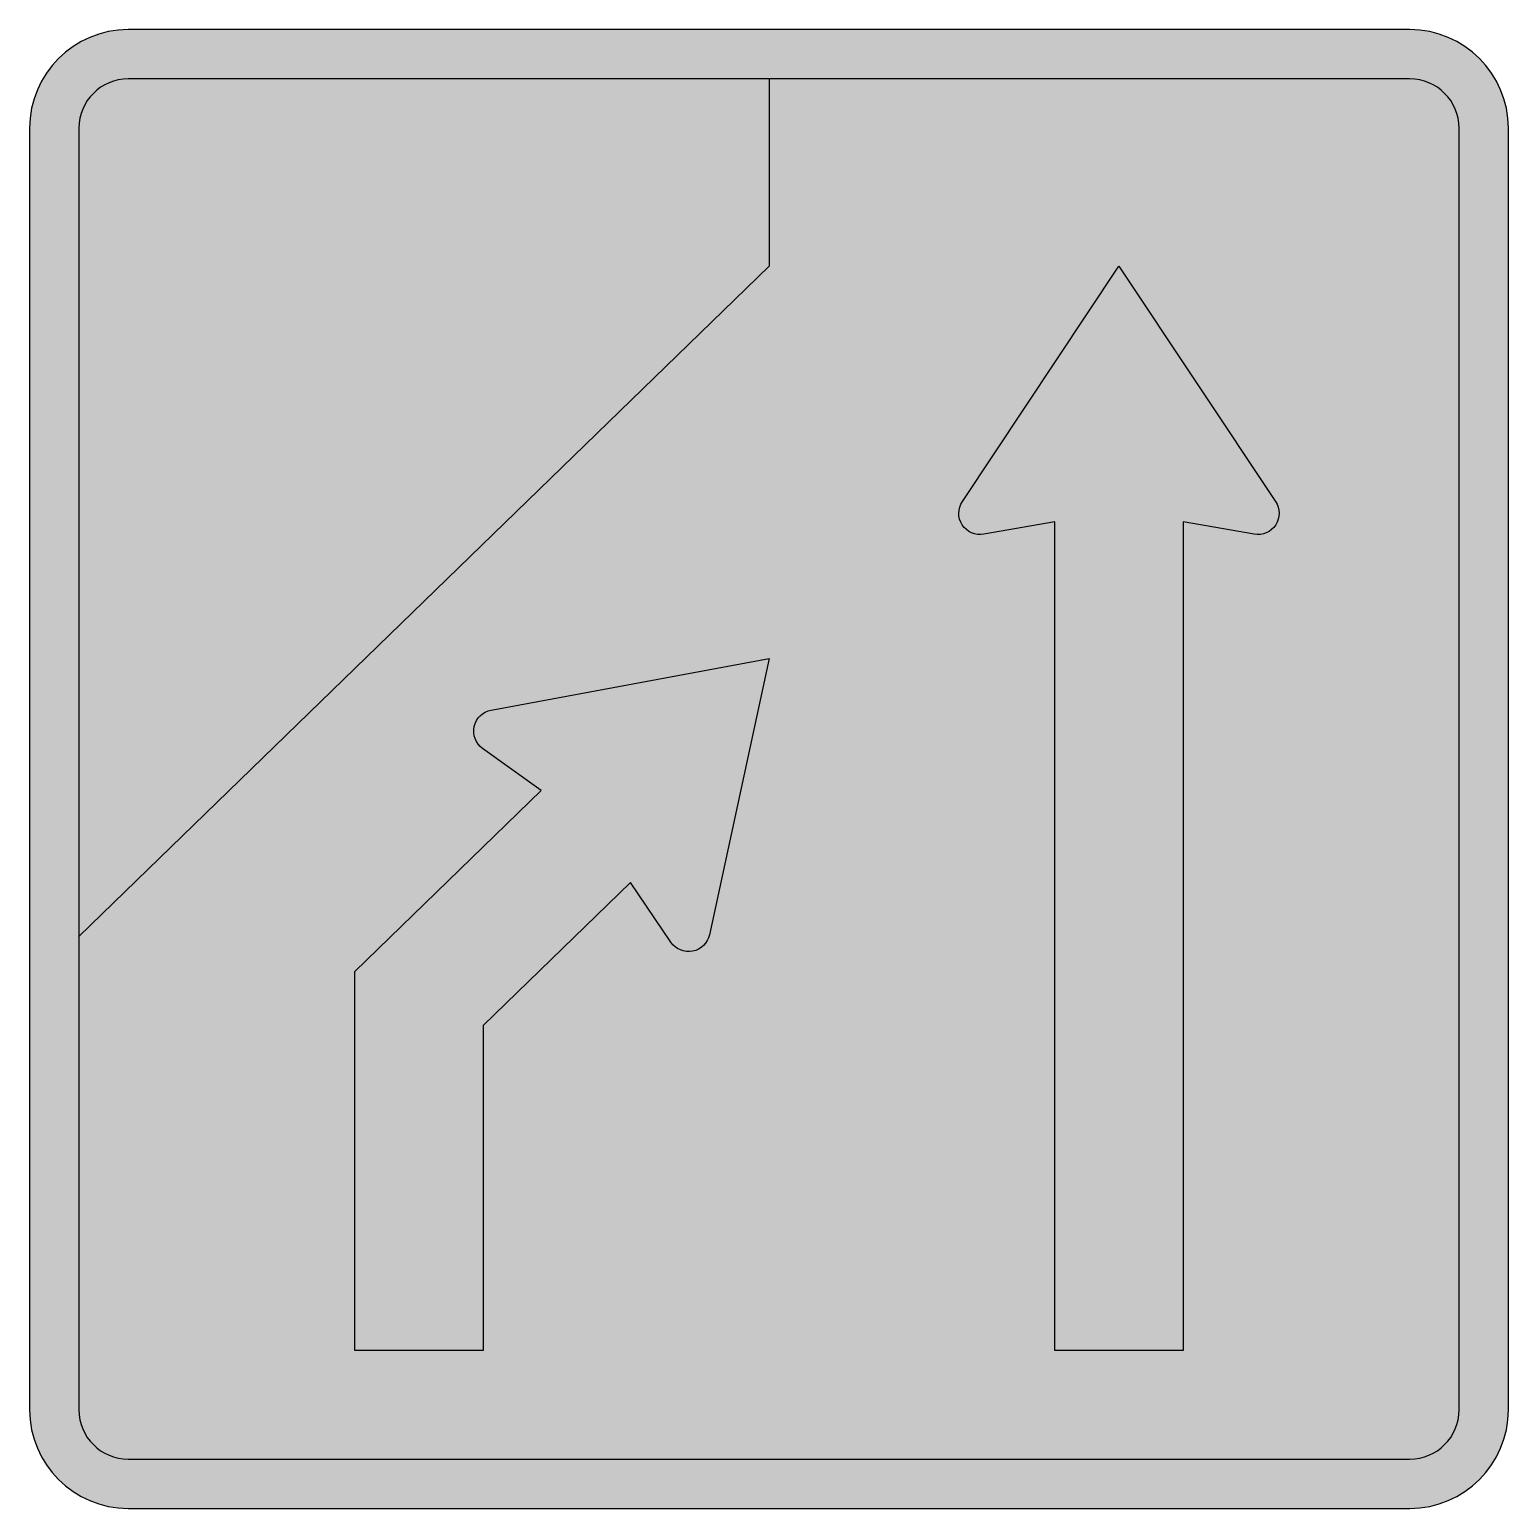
# Model space of a CAD drawing. Header units: millimetres. Extents: x -375 to 375, y -375 to 375.
import ezdxf

# ---------------------------------------------------------------- set-up
doc = ezdxf.new("R2010")
doc.units = ezdxf.units.MM
doc.header["$LTSCALE"] = 10
doc.header["$MEASUREMENT"] = 0
doc.layers.get('0').update_dxf_attribs({"linetype": 'CONTINUOUS'})

msp = doc.modelspace()

# ---------------------------------------------------------------- hatches: boundary and pattern name
h = msp.add_hatch(color=7)
h.dxf.hatch_style = 1
edge = h.paths.add_edge_path(flags=16)
edge.add_line((-325, -350), (325, -350))
edge.add_arc((325, -325), 25, 270, 360)
edge.add_line((350, -325), (350, 325))
edge.add_arc((325, 325), 25, 0, 90)
edge.add_line((325, 350), (-325, 350))
edge.add_arc((-325, 325), 25, 90, 180)
edge.add_line((-350, 325), (-350, -325))
edge.add_arc((-325, -325), 25, 180, 270)
edge = h.paths.add_edge_path()
edge.add_line((-325, -375), (325, -375))
edge.add_arc((325, -325), 50, 270, 360)
edge.add_line((375, -325), (375, 325))
edge.add_arc((325, 325), 50, 0, 90)
edge.add_line((325, 375), (-325, 375))
edge.add_arc((-325, 325), 50, 90, 180)
edge.add_line((-375, 325), (-375, -325))
edge.add_arc((-325, -325), 50, 180, 270)
h = msp.add_hatch(color=32)
h.dxf.hatch_style = 1
h.paths.add_polyline_path([(0, 255), (0, 350), (-325, 350, 0.4142135623730951), (-350, 325), (-350, -85)])
h = msp.add_hatch(color=255)
h.dxf.hatch_style = 1
h.paths.add_polyline_path([(325, 350), (0, 350), (0, 255), (-349.9999999999999, -85), (-350, -325, 0.4142135623730951), (-325, -350), (325, -350, 0.4142135623730951), (350, -325), (350, 325, 0.4142135623730951)])
h.paths.add_polyline_path([(177.5, 255), (256.9337172291385, 135.7129757563663, -0.6597529984247531), (246.0354780754781, 119.0397342570096), (210.0000000000957, 125.3937613043304), (210, -295.0000000568397), (145, -295), (145.0000000000548, 125.3937613043112), (108.9645219247288, 119.0397342568007, -0.6597529984260957), (98.06628277099327, 135.712975756145)], flags=16)
h.paths.add_polyline_path([(0, 56.03617000509058), (-30.21384588101589, -84.05748831968248, -0.659752998424716), (-49.76695524654014, -87.85808207409428), (-70.31834790858107, -57.58318158719561), (-144.9999999999624, -130.1310721902518), (-145, -295.0000000568397), (-210.0000000000001, -295), (-209.9999999999749, -102.6537306566489), (-115.609417385679, -10.96002183133288), (-145.2760352207519, 10.46008848740888, -0.6597529984260623), (-140.9103999071738, 29.89484670706008)], flags=16)
h = msp.add_hatch(color=7)
h.dxf.hatch_style = 1
edge = h.paths.add_edge_path()
edge.add_line((177.5, 255), (256.9337172290759, 135.7129757562955))
edge.add_arc((247.9166666668243, 129.7084849146048), 10.83333333328892, -99.99999999990672, 33.65980824438469, ccw=False)
edge.add_line((246.0354780754576, 119.0397342570132), (210.0000000000957, 125.3937613043304))
edge.add_line((210.0000000000957, 125.3937613043304), (210, -295))
edge.add_line((210, -295), (145, -295))
edge.add_line((145, -295), (145.0000000000548, 125.3937613043112))
edge.add_line((145.0000000000548, 125.3937613043112), (108.9645219247129, 119.0397342568566))
edge.add_arc((107.0833333333297, 129.7084849144944), 10.83333333333732, 146.3401917556592, 279.99999999995055, ccw=False)
edge.add_line((98.06628277103323, 135.712975756205), (177.5, 255))
h = msp.add_hatch(color=7)
h.dxf.hatch_style = 1
edge = h.paths.add_edge_path()
edge.add_arc((-138.9343456343954, 19.24325900275807), 10.83333333334678, 100.5098762690618, 234.1696845133508, ccw=False)
edge.add_line((-140.9103999071031, 29.89484670707316), (0, 56.03617000509057))
edge.add_line((0, 56.03617000509057), (-30.21384588101695, -84.05748831968735))
edge.add_arc((-40.80369510041971, -81.77358713497277), 10.83333333333863, 214.1696845137483, 347.82949275804134, ccw=False)
edge.add_line((-49.76695524655247, -87.8580820740761), (-70.31834790858102, -57.58318158719554))
edge.add_line((-70.31834790858102, -57.58318158719554), (-144.9999999999625, -130.1310721902518))
edge.add_line((-144.9999999999625, -130.1310721902518), (-145, -295.0000000568397))
edge.add_line((-145, -295.0000000568397), (-210, -295))
edge.add_line((-210, -295), (-209.9999999999749, -102.6537306566489))
edge.add_line((-209.9999999999749, -102.6537306566489), (-115.6094173856789, -10.96002183133288))
edge.add_line((-115.6094173856789, -10.96002183133288), (-145.2760352208301, 10.46008848746527))

# ---------------------------------------------------------------- linework, layer by layer
at = {"color": 32}
for p, q in [((0, 350), (0, 255)), ((0, 255), (-350, -85))]:
    msp.add_line(p, q, dxfattribs=at)
at = {"color": 7}
msp.add_line((210, -295.0000000000001), (145, -295.0000000000001), dxfattribs=at)
for points in [[(-325, -375), (325, -375, 0.414213562373095), (375, -325), (375, 325, 0.414213562373095), (325, 375), (-325, 375, 0.414213562373095), (-375, 325), (-375, -325, 0.414213562373095)], [(177.5, 255), (256.9337172291414, 135.7129757563619, -0.6597529984252674), (246.0354780754576, 119.0397342570132), (210.0000000000957, 125.3937613043304), (210, -295.0000000568397), (145, -295), (145.0000000000548, 125.3937613043112), (108.9645219246331, 119.0397342567838, -0.6597529984252667), (98.06628277103323, 135.712975756205)]]:
    msp.add_lwpolyline(points, format="xyb", close=True, dxfattribs=at)
msp.add_lwpolyline([(-325, -350), (325, -350, 0.4142135623730951), (350, -325), (350, 325, 0.4142135623730951), (325, 350), (-325, 350, 0.4142135623730951), (-350, 325), (-350, -325, 0.4142135623730951)], format="xyb", close=True)
at = {"color": 7, "flags": 128}
msp.add_lwpolyline([(-145.2760352208301, 10.46008848746527, -0.6597529984252526), (-140.9103999071031, 29.89484670707316), (0, 56.03617000509057), (-30.21384588101695, -84.05748831968735, -0.6597529984252778), (-49.76695524655247, -87.8580820740761), (-70.31834790858102, -57.58318158719554), (-144.9999999999625, -130.1310721902518), (-145, -295.0000000568397), (-210, -295), (-209.9999999999749, -102.6537306566489), (-115.6094173856789, -10.96002183133288)], format="xyb", close=True, dxfattribs=at)

doc.saveas('drawing.dxf')
